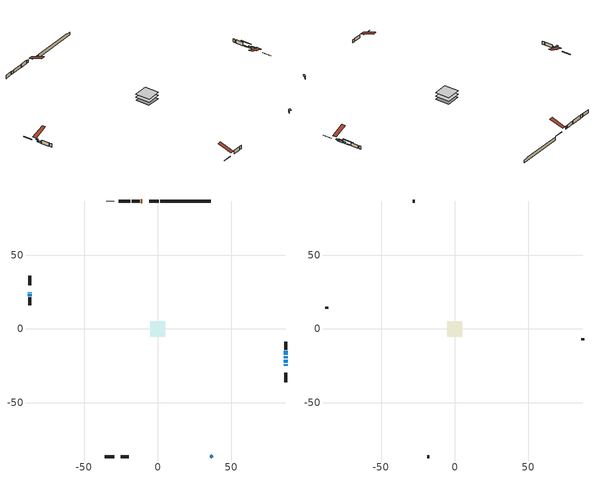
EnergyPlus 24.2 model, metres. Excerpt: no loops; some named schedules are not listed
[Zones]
conditioned space
 floor adiabatic (AdiabaticFloorConstruction): -5.25,-5.25 -5.25,5.25 5.25,5.25 5.25,-5.25 z0.61
 floor foundation (Slab1 construction): -5.12,-5.12 -5.12,5.12 5.12,5.12 5.12,-5.12 z-1.83
 wall outside (RimJoist1 construction): 0.64,86.95 -5.81,86.95 / -36.01,-86.95 -29.56,-86.95 / -86.95,36.01 -86.95,29.56 / 86.95,-36.01 86.95,-29.56 z0.61:0.91
 wall outside (AdiabaticWallConstruction 1): -10.37,86.95 -11.43,86.95 z0.61:2.64
 wall outside (AdiabaticWallConstruction): -86.95,25 -86.95,24.75 / 36.01,-86.95 37.02,-85.94 z0.61:2.64; 86.95,-25 86.95,-23.84 z0.61:1.78; 86.95,-22.91 86.95,-20.93 z0.61:2.08; 86.95,-20 86.95,-18.47 z0.61:1.58; -86.95,23.82 -86.95,22.35 z0.61:1.73; 86.95,-17.54 86.95,-14.9 z0.61:1.02
 wall outside (Wall1 construction): -12.36,86.95 -17.77,86.95 / -25,-86.95 -19.59,-86.95 / -86.95,21.42 -86.95,16.01 / 86.95,-13.97 86.95,-8.56 z0.61:3.05
 wall foundation (FoundationWall1 construction): 1.57,86.95,-1.83 1.57,86.95,0.61 32.57,86.95,0.61 32.57,86.95,0.3 36.01,86.95,0.3 36.01,86.95,-1.83
 wall othersidecoefficients (Wall2 construction): -18.7,86.95 -26.33,86.95 z0.61:3.05
 wall adiabatic (Wall4 construction): -29.6,86.95 -35.09,86.95 z0.61:3.05
 window (WindowConstruction 5): -86.95,25 -86.95,24.75 z0.61:2.64
 window (WindowConstruction): 86.95,-25 86.95,-23.84 z0.61:1.78
 window (WindowConstruction 1): 86.95,-22.91 86.95,-20.93 z0.61:2.08
 window (WindowConstruction 2): 86.95,-20 86.95,-18.47 z0.61:1.58
 window (WindowConstruction 3): 36.01,-86.95 37.02,-85.94 z0.61:2.64
 window (WindowConstruction 4): -86.95,23.82 -86.95,22.35 z0.61:1.73
 window (WindowConstruction 6): 86.95,-17.54 86.95,-14.9 z0.61:1.02
 door (Door): -10.37,86.95 -11.43,86.95 z0.61:2.64
 ceiling adiabatic (AdiabaticFloorConstruction): 5.25,-5.25 5.25,5.25 -5.25,5.25 -5.25,-5.25 z0.61
attic - vented
 floor to conditioned space (Floor1 construction Reversed): -5.25,-5.25 -5.25,5.25 5.25,5.25 5.25,-5.25 z3.05
 wall outside (Wall3 construction): -27.26,86.95 -28.67,86.95 / -18.66,-86.95 -17.26,-86.95 / -86.95,15.08 -86.95,13.67 / 86.95,-7.63 86.95,-6.23 z0.61:3.05
 roof outside (Roof1 construction): -9.44,86.95,3.05 -9.44,76.72,6.46 -6.74,76.72,6.46 -6.74,86.95,3.05; -25.93,-86.95,3.05 -25.93,-76.72,6.46 -28.63,-76.72,6.46 -28.63,-86.95,3.05; -86.95,25.93,3.05 -76.72,25.93,6.46 -76.72,28.63,6.46 -86.95,28.63,3.05; 86.95,-25.93,3.05 76.72,-25.93,6.46 76.72,-28.63,6.46 86.95,-28.63,3.05
shading: -86.95,24.45 -86.95,25.3 -88.17,25.3 -88.17,24.45 z2.94; 86.95,-23.54 86.95,-25.3 88.17,-25.3 88.17,-23.54 z2.08; 86.95,-20.72 86.95,-23.11 87.36,-23.11 87.36,-20.72 z2.28; 86.95,-18.27 86.95,-20.2 87.36,-20.2 87.36,-18.27 z1.78; 37.23,-85.73 35.8,-87.16 36.67,-88.02 38.09,-86.59 z2.94; -86.95,22.15 -86.95,24.02 -87.36,24.02 -87.36,22.15 z1.93; 86.95,-12.26 86.95,-20.18 87.36,-20.18 87.36,-12.26 z3.65
[Building]
Building 1: Terrain=Suburbs
[Site:Location]
Edmonton Intl AP_AB: Latitude {deg}=53.31; Longitude {deg}=-113.58; Time Zone {hr}=-7; Elevation {m}=723; Keep Site Location Information=Yes
[Site:GroundTemperature:Shallow]
-1.56185, -3.61833, -3.78302, -2.80711, 1.11059, 5.01004, 8.39065, 10.5322, 10.7141, 8.97234, 5.67794, 1.89811
[Site:WaterMainsTemperature]
Calculation Method=Schedule; Temperature Schedule=mains temperature schedule
[Material] Roughness=Rough; Thermal Absorptance=0.9
Name | Thickness {m} | Conductivity {W/m-K} | Density {kg/m3} | Specific Heat {J/kg-K} | Solar Absorptance | Visible Absorptance
asphalt or fiberglass shingles | 0.00635 | 0.162714 | 1121.4 | 1465.45 | 0.4 | 0.4
ceiling loosefill ins | 0.169333 | 0.0480833 | 16.02 | 1046.75 | 0.7 | 0.7
ceiling stud and cavity | 0.1397 | 0.0904643 | 65.682 | 1177.47 | 0.7 | 0.7
concrete 4.0 in. | 0.1016 | 1.803125 | 2242.8 | 837.4 | 0.7 | 0.7
concrete 8.0 in. | 0.2032 | 1.803125 | 2242.8 | 837.4 | 0.7 | 0.7
door material | 0.04445 | 0.053851 | 512.64 | 1214.23 | 0.7 | 0.7
exterior vertical ins | 0.0460229 | 0.029427 | 32.04 | 1214.23 | 0.7 | 0.7
floor covering | 0.0127 | 0.0433444 | 54.468 | 1339.84 | 0.6 | 0.6
floor rigid ins; wall rigid ins | 0.512978 | 0.029427 | 32.04 | 1214.23 | 0.7 | 0.7
floor stud and cavity | 0.1397 | 1.75129 | 37.0049 | 1207.88 | 0.7 | 0.7
furniture material conditioned space 1 | 0.1524 | 0.115458 | 640.8 | 1214.23 | 0.6 | 0.6
gypsum board | 0.0127 | 0.160291 | 801 | 837.4 | 0.6 | 0.6
gypsum board 1 | 0.0127 | 0.160291 | 801 | 837.4 | 0.7 | 0.7
osb sheathing 0.5 in. | 0.0127 | 0.115458 | 512.64 | 1214.23 | 0.7 | 0.7
osb sheathing 0.5 in. 1 | 0.0127 | 0.115458 | 512.64 | 1214.23 | 0.4 | 0.4
osb sheathing 0.75 in. | 0.01905 | 0.115458 | 512.64 | 1214.23 | 0.7 | 0.7
osb sheathing 2.0 in. | 0.0508 | 0.115458 | 512.64 | 1214.23 | 0.7 | 0.7
rim joist rigid ins | 0.051816 | 0.029427 | 32.04 | 1214.23 | 0.7 | 0.7
rim joist stud and cavity | 0.0508 | 0.0414166 | 125.044 | 1163.47 | 0.6 | 0.6
wall stud and cavity | 0.1397 | 0.0945631 | 139.0536 | 1170.24 | 0.7 | 0.7
wall stud and cavity 1 | 0.1397 | 0.0982465 | 139.0536 | 1170.24 | 0.7 | 0.7
wall stud and cavity 2 | 0.0889 | 6.1454 | 50.32683 | 1063.81 | 0.6 | 0.6
wall stud and cavity 3 | 0.1397 | 0.0851686 | 139.0536 | 1170.24 | 0.7 | 0.7
wall stud and cavity 4 | 0.0889 | 0.380278 | 52.3479 | 1209.89 | 0.7 | 0.7
wall stud and cavity 5 | 0.0889 | 0.391764 | 83.0341 | 1211.67 | 0.7 | 0.7
wood siding | 0.0254 | 0.102417 | 544.68 | 1172.36 | 0.4 | 0.4
wood siding 1 | 0.00254 | 0.102417 | 544.68 | 1172.36 | 0.4 | 0.4
wood siding 2; wood siding 3; wood siding 4 | 0.0254 | 0.102417 | 544.68 | 1172.36 | 0.7 | 0.7
[WindowMaterial:SimpleGlazingSystem]
Name | U-Factor {W/m2-K} | Solar Heat Gain Coefficient
WindowMaterial | 3.99674 | 0.55
WindowMaterial 1 | 3.29721 | 0.69
WindowMaterial 2 | 4.09157 | 0.55
WindowMaterial 3 | 4.37603 | 0.67
WindowMaterial 4 | 3.957 | 0.55
WindowMaterial 5 | 3.33639 | 0.51
WindowMaterial 6 | 5.54627 | 0.48
[Construction]
AdiabaticFloorConstruction: floor stud and cavity, floor rigid ins, osb sheathing 0.75 in., floor covering
AdiabaticWallConstruction: wood siding 3, wall rigid ins, wall stud and cavity 4, gypsum board
AdiabaticWallConstruction 1: wood siding 4, wall rigid ins, wall stud and cavity 4, gypsum board
Door: door material
Floor1 construction Reversed: gypsum board, ceiling stud and cavity, ceiling loosefill ins
FoundationWall1 construction: concrete 8.0 in., gypsum board 1
furniture construction conditioned space 1: furniture material conditioned space 1
PartitionWallConstruction: gypsum board, wall stud and cavity 5, gypsum board
RimJoist1 construction: wood siding 2, rim joist rigid ins, osb sheathing 2.0 in., rim joist stud and cavity
Roof1 construction: asphalt or fiberglass shingles
Slab1 construction: concrete 4.0 in.
Wall1 construction: wood siding, osb sheathing 0.5 in., wall stud and cavity, gypsum board
Wall2 construction: osb sheathing 0.5 in. 1, wall stud and cavity 1, gypsum board
Wall3 construction: wood siding 1, wall stud and cavity 2
Wall4 construction: osb sheathing 0.5 in. 1, wall stud and cavity 3, gypsum board
WindowConstruction: WindowMaterial
WindowConstruction 1: WindowMaterial 1
WindowConstruction 2: WindowMaterial 2
WindowConstruction 3: WindowMaterial 3
WindowConstruction 4: WindowMaterial 4
WindowConstruction 5: WindowMaterial 5
WindowConstruction 6: WindowMaterial 6
[Zone] Multiplier=1; Part of Total Floor Area=Yes
Name | Volume {m3}
attic - vented | 61.0537
conditioned space | 549.1
[Space]
Name | Zone | Volume {m3}
attic - vented 1 | attic - vented | 61.0537
conditioned space 1 | conditioned space | 549.1
[ZoneInfiltration:EffectiveLeakageArea]
infil attic - vented 1: Zone or Space=attic - vented 1; Schedule=Always On Discrete; Effective Air Leakage Area {cm2}=3836.52; Stack Coefficient=0.000406672; Wind Coefficient=1.36252e-05
[ZoneMixing]
whole house fan mix: Zone or Space=attic - vented; Schedule=Always On Continuous; Design Flow Rate Calculation Method=Flow/Zone; Design Flow Rate {m3/s}=0; Source Zone or Space=conditioned space
[SurfaceProperty:ExposedFoundationPerimeter]
Slab1: Exposed Perimeter Calculation Method=TotalExposedPerimeter; Total Exposed Perimeter {m}=34.442
[SurfaceProperty:OtherSideCoefficients]
other non-freezing space: Combined Convective/Radiative Film Coefficient {W/m2-K}=8.35; Constant Temperature Coefficient=1; External Dry-Bulb Temperature Coefficient=0; Ground Temperature Coefficient=0; Wind Speed Coefficient=0; Zone Air Temperature Coefficient=0; Constant Temperature Schedule=other non-freezing space; Previous Other Side Temperature Coefficient=0
[InternalMass] Zone or ZoneList=conditioned space; Space or SpaceList=conditioned space 1
Name | Construction | Surface Area {m2}
furniture mass conditioned space 1 | furniture construction conditioned space 1 | 86.12
partition wall mass | PartitionWallConstruction | 215.3
[Lights]
interior lighting: Zone or ZoneList or Space or SpaceList=conditioned space 1; Schedule=interior lighting schedule; Design Level Calculation Method=LightingLevel; Lighting Level {W}=343.2; Return Air Fraction=0; Fraction Radiant=0.6; Fraction Visible=0.2; Fraction Replaceable=1
[People]
occupants: Zone or ZoneList or Space or SpaceList=conditioned space 1; Number of People Schedule=occupants schedule; Number of People Calculation Method=People; Number of People=3; Fraction Radiant=0.314171; Sensible Heat Fraction=0.56303; Activity Level Schedule=occupants activity schedule; Carbon Dioxide Generation Rate {m3/s-W}=0; Enable ASHRAE 55 Comfort Warnings=No; Mean Radiant Temperature Calculation Type=EnclosureAveraged
[ElectricEquipment] Zone or ZoneList or Space or SpaceList=conditioned space 1; Design Level Calculation Method=EquipmentLevel
Name | Schedule | Design Level {W} | Fraction Latent | Fraction Radiant | Fraction Lost
clothes dryer | clothes dryer schedule | 140.772 | 0.015 | 0.081 | 0.85
clothes washer | clothes washer schedule | 32.1985 | 0.03 | 0.162 | 0.7
cooking range | cooking range schedule | 208.969 | 0.08 | 0.432 | 0.2
dishwasher | dishwasher schedule | 66.8632 | 0.3 | 0.18 | 0.4
fridge | fridge schedule | 72.9452 | 0 | 0.6 | 0
mech vent bath fan 0 | mech vent bath fan 0 schedule | 50.2 | 0 | 0 | 1
mech vent bath fan 1 | mech vent bath fan 1 schedule | 50.2 | 0 | 0 | 1
mech vent house fan | mech vent house fan schedule | 0 | 0 | 0 | 1
mech vent house fan cfis | mech vent house fan cfis schedule | 0 | 0 | 0 | 0
mech vent range fan 0 | mech vent range fan 0 schedule | 57 | 0 | 0 | 1
misc plug loads | misc plug loads schedule | 494.7 | 0.045 | 0.513 | 0.1
whole house fan | Always On Discrete | 0 | 0 | 0 | 1
[OtherEquipment] Zone or ZoneList or Space or SpaceList=conditioned space 1; Design Level Calculation Method=EquipmentLevel
Name | Fuel Type | Schedule | Design Level {W} | Fraction Latent | Fraction Radiant | Fraction Lost
clothes dryer 1 | Electricity | clothes dryer schedule | 0 | 0.015 | 0.081 | 0.85
cooking range 1 | Electricity | cooking range schedule | 0 | 0.08 | 0.432 | 0.2
general water use latent | None | general water use schedule | 59.3978 | 1 | 0 | 0
general water use sensible | None | general water use schedule | -58.539 | 0 | 0.6 | 0
mech vent house fan latent load | None | Always On Discrete | 0 | 1 | 0 | 0
mech vent house fan sensible load | None | Always On Discrete | 0 | 0 | 0 | 0
water heater energy adjustment1 | NaturalGas | Always On Discrete | 0.01 | 0 | 0 | 1
[ZoneInfiltration:DesignFlowRate] Zone or ZoneList or Space or SpaceList=conditioned space 1; Schedule=Always On Discrete; Design Flow Rate Calculation Method=Flow/Zone; Design Flow Rate {m3/s}=0
infil flow; natural vent flow; whole house fan flow
[AvailabilityManager:Scheduled]
central ac and furnace airloop Availability Manager: Schedule=Always On Discrete
[Foundation:Kiva]
Foundation Kiva 1: Initial Indoor Air Temperature {C}=18; Wall Height Above Grade {m}=0.609996; Wall Depth Below Slab {m}=0.2032; Custom Block Material Name 1=exterior vertical ins; Custom Block Depth 1 {m}=2.43998; Custom Block X Position 1 {m}=0.2159; Custom Block Z Position 1 {m}=0
[Foundation:Kiva:Settings]
Soil Conductivity {W/m-K}=0.849921; Soil Density {kg/m3}=1842.3; Soil Specific Heat {J/kg-K}=418.7; Ground Solar Absorptivity=0.9; Ground Thermal Absorptivity=0.9; Ground Surface Roughness {m}=0.03; Far-Field Width {m}=40; Deep-Ground Boundary Condition=ZeroFlux; Deep-Ground Depth {m}=40; Minimum Cell Dimension {m}=0.2; Maximum Cell Growth Coefficient=3; Simulation Timestep=Timestep
[Exterior:Lights]
exterior lighting: Schedule=exterior lighting schedule; Design Level {W}=75.6
[EnergyManagementSystem:GlobalVariable]
central_ac_and_furnace_airloop_Fan_RTF
infil_program_Qfan
infil_program_Qinf
natural_vent_program_Qnv
natural_vent_program_Qwhf
[EnergyManagementSystem:Sensor]
Name | Output:Variable or Output:Meter Index Key | Output:Variable or Output:Meter
airflow_gain | infil flow | Infiltration Sensible Heat Gain Energy
airflow_gain_1 | natural vent flow | Infiltration Sensible Heat Gain Energy
airflow_gain_2 | whole house fan flow | Infiltration Sensible Heat Gain Energy
airflow_loss | infil flow | Infiltration Sensible Heat Loss Energy
airflow_loss_1 | natural vent flow | Infiltration Sensible Heat Loss Energy
airflow_loss_2 | whole house fan flow | Infiltration Sensible Heat Loss Energy
clg_load_cond |  | Cooling:EnergyTransfer:Zone:CONDITIONED SPACE
clg_sp_s; clg_sp_s_1 | cooling setpoint | Schedule Value
clothes_dryer_exhaust_0_sch_s | clothes dryer exhaust 0 schedule | Schedule Value
cool_season | cooling season schedule | Schedule Value
htg_load_cond |  | Heating:EnergyTransfer:Zone:CONDITIONED SPACE
htg_sp_s; htg_sp_s_1 | heating setpoint | Schedule Value
ig_ee_conv | clothes dryer | Electric Equipment Convective Heating Energy
ig_ee_conv_2 | cooking range | Electric Equipment Convective Heating Energy
ig_ee_conv_4 | fridge | Electric Equipment Convective Heating Energy
ig_ee_conv_5 | misc plug loads | Electric Equipment Convective Heating Energy
ig_ee_conv_6 | whole house fan | Electric Equipment Convective Heating Energy
ig_ee_rad | clothes dryer | Electric Equipment Radiant Heating Energy
ig_ee_rad_2 | cooking range | Electric Equipment Radiant Heating Energy
ig_ee_rad_4 | fridge | Electric Equipment Radiant Heating Energy
ig_ee_rad_5 | misc plug loads | Electric Equipment Radiant Heating Energy
ig_ee_rad_6 | whole house fan | Electric Equipment Radiant Heating Energy
ig_lgt_conv | interior lighting | Lights Convective Heating Energy
ig_lgt_rad | interior lighting | Lights Radiant Heating Energy
ig_lgt_vis | interior lighting | Lights Visible Radiation Heating Energy
ig_oe_conv | clothes dryer 1 | Other Equipment Convective Heating Energy
ig_oe_conv_1 | cooking range 1 | Other Equipment Convective Heating Energy
ig_oe_conv_2 | general water use latent | Other Equipment Convective Heating Energy
ig_oe_conv_3 | general water use sensible | Other Equipment Convective Heating Energy
ig_oe_conv_4 | water heater energy adjustment1 | Other Equipment Convective Heating Energy
ig_oe_rad | clothes dryer 1 | Other Equipment Radiant Heating Energy
ig_oe_rad_1 | cooking range 1 | Other Equipment Radiant Heating Energy
ig_oe_rad_2 | general water use latent | Other Equipment Radiant Heating Energy
ig_oe_rad_3 | general water use sensible | Other Equipment Radiant Heating Energy
ig_oe_rad_4 | water heater energy adjustment1 | Other Equipment Radiant Heating Energy
ig_ppl_conv | occupants | People Convective Heating Energy
ig_ppl_rad | occupants | People Radiant Heating Energy
im_conv | furniture mass conditioned space 1 | Surface Inside Face Convection Heat Gain Energy
im_conv_1 | partition wall mass | Surface Inside Face Convection Heat Gain Energy
im_ig | furniture mass conditioned space 1 | Surface Inside Face Internal Gains Radiation Heat Gain Energy
im_ig_1 | partition wall mass | Surface Inside Face Internal Gains Radiation Heat Gain Energy
im_lgt | furniture mass conditioned space 1 | Surface Inside Face Lights Radiation Heat Gain Energy
im_lgt_1 | partition wall mass | Surface Inside Face Lights Radiation Heat Gain Energy
im_sol | furniture mass conditioned space 1 | Surface Inside Face Solar Radiation Heat Gain Energy
im_sol_1 | partition wall mass | Surface Inside Face Solar Radiation Heat Gain Energy
im_surf | furniture mass conditioned space 1 | Surface Inside Face Net Surface Thermal Radiation Heat Gain Energy
im_surf_1 | partition wall mass | Surface Inside Face Net Surface Thermal Radiation Heat Gain Energy
mech_vent_bath_fan_0_sch_s | mech vent bath fan 0 schedule | Schedule Value
mech_vent_bath_fan_1_sch_s | mech vent bath fan 1 schedule | Schedule Value
mech_vent_range_fan_0_sch_s | mech vent range fan 0 schedule | Schedule Value
mv_conv | mech vent bath fan 0 | Electric Equipment Convective Heating Energy
mv_conv_1 | mech vent bath fan 1 | Electric Equipment Convective Heating Energy
mv_conv_2 | mech vent house fan | Electric Equipment Convective Heating Energy
mv_conv_3 | mech vent house fan cfis | Electric Equipment Convective Heating Energy
mv_conv_4 | mech vent range fan 0 | Electric Equipment Convective Heating Energy
mv_conv_5 | mech vent house fan latent load | Other Equipment Convective Heating Energy
mv_conv_6 | mech vent house fan sensible load | Other Equipment Convective Heating Energy
mv_rad | mech vent bath fan 0 | Electric Equipment Radiant Heating Energy
mv_rad_1 | mech vent bath fan 1 | Electric Equipment Radiant Heating Energy
mv_rad_2 | mech vent house fan | Electric Equipment Radiant Heating Energy
mv_rad_3 | mech vent house fan cfis | Electric Equipment Radiant Heating Energy
mv_rad_4 | mech vent range fan 0 | Electric Equipment Radiant Heating Energy
mv_rad_5 | mech vent house fan latent load | Other Equipment Radiant Heating Energy
mv_rad_6 | mech vent house fan sensible load | Other Equipment Radiant Heating Energy
natural_vent_s | natural vent schedule | Schedule Value
oa_temp |  | Site Outdoor Air Drybulb Temperature
out_pb_s |  | Site Outdoor Air Barometric Pressure
out_wt_s |  | Site Outdoor Air Humidity Ratio
site_vw_s |  | Site Wind Speed
ss_back_out | Window1 | Surface Window Shortwave from Zone Back Out Window Heat Transfer Rate
ss_back_out_1 | Window2 | Surface Window Shortwave from Zone Back Out Window Heat Transfer Rate
ss_back_out_2 | Window3 | Surface Window Shortwave from Zone Back Out Window Heat Transfer Rate
ss_back_out_3 | Window4 | Surface Window Shortwave from Zone Back Out Window Heat Transfer Rate
ss_back_out_4 | Window5 | Surface Window Shortwave from Zone Back Out Window Heat Transfer Rate
ss_back_out_5 | Window6 | Surface Window Shortwave from Zone Back Out Window Heat Transfer Rate
ss_back_out_6 | Window7 | Surface Window Shortwave from Zone Back Out Window Heat Transfer Rate
ss_conv | Door1 | Surface Inside Face Convection Heat Gain Energy
ss_conv_1 | Window1 | Surface Inside Face Convection Heat Gain Energy
ss_conv_2 | Window2 | Surface Inside Face Convection Heat Gain Energy
ss_conv_3 | Window3 | Surface Inside Face Convection Heat Gain Energy
ss_conv_4 | Window4 | Surface Inside Face Convection Heat Gain Energy
ss_conv_5 | Window5 | Surface Inside Face Convection Heat Gain Energy
ss_conv_6 | Window6 | Surface Inside Face Convection Heat Gain Energy
ss_conv_7 | Window7 | Surface Inside Face Convection Heat Gain Energy
ss_ig | Door1 | Surface Inside Face Internal Gains Radiation Heat Gain Energy
ss_ig_1 | Window1 | Surface Inside Face Internal Gains Radiation Heat Gain Energy
ss_ig_2 | Window2 | Surface Inside Face Internal Gains Radiation Heat Gain Energy
ss_ig_3 | Window3 | Surface Inside Face Internal Gains Radiation Heat Gain Energy
ss_ig_4 | Window4 | Surface Inside Face Internal Gains Radiation Heat Gain Energy
ss_ig_5 | Window5 | Surface Inside Face Internal Gains Radiation Heat Gain Energy
ss_ig_6 | Window6 | Surface Inside Face Internal Gains Radiation Heat Gain Energy
ss_ig_7 | Window7 | Surface Inside Face Internal Gains Radiation Heat Gain Energy
ss_lgt | Door1 | Surface Inside Face Lights Radiation Heat Gain Energy
ss_sol | Door1 | Surface Inside Face Solar Radiation Heat Gain Energy
ss_surf | Door1 | Surface Inside Face Net Surface Thermal Radiation Heat Gain Energy
ss_surf_1 | Window1 | Surface Inside Face Net Surface Thermal Radiation Heat Gain Energy
ss_surf_2 | Window2 | Surface Inside Face Net Surface Thermal Radiation Heat Gain Energy
ss_surf_3 | Window3 | Surface Inside Face Net Surface Thermal Radiation Heat Gain Energy
ss_surf_4 | Window4 | Surface Inside Face Net Surface Thermal Radiation Heat Gain Energy
ss_surf_5 | Window5 | Surface Inside Face Net Surface Thermal Radiation Heat Gain Energy
ss_surf_6 | Window6 | Surface Inside Face Net Surface Thermal Radiation Heat Gain Energy
ss_surf_7 | Window7 | Surface Inside Face Net Surface Thermal Radiation Heat Gain Energy
ss_trans_in | Window1 | Surface Window Transmitted Solar Radiation Rate
ss_trans_in_1 | Window2 | Surface Window Transmitted Solar Radiation Rate
ss_trans_in_2 | Window3 | Surface Window Transmitted Solar Radiation Rate
ss_trans_in_3 | Window4 | Surface Window Transmitted Solar Radiation Rate
ss_trans_in_4 | Window5 | Surface Window Transmitted Solar Radiation Rate
ss_trans_in_5 | Window6 | Surface Window Transmitted Solar Radiation Rate
ss_trans_in_6 | Window7 | Surface Window Transmitted Solar Radiation Rate
ss_trans_out | Window1 | Surface Inside Face Initial Transmitted Diffuse Transmitted Out Window Solar Radiation Rate
ss_trans_out_1 | Window2 | Surface Inside Face Initial Transmitted Diffuse Transmitted Out Window Solar Radiation Rate
ss_trans_out_2 | Window3 | Surface Inside Face Initial Transmitted Diffuse Transmitted Out Window Solar Radiation Rate
ss_trans_out_3 | Window4 | Surface Inside Face Initial Transmitted Diffuse Transmitted Out Window Solar Radiation Rate
ss_trans_out_4 | Window5 | Surface Inside Face Initial Transmitted Diffuse Transmitted Out Window Solar Radiation Rate
ss_trans_out_5 | Window6 | Surface Inside Face Initial Transmitted Diffuse Transmitted Out Window Solar Radiation Rate
ss_trans_out_6 | Window7 | Surface Inside Face Initial Transmitted Diffuse Transmitted Out Window Solar Radiation Rate
s_conv | Floor1 | Surface Inside Face Convection Heat Gain Energy
s_conv_1 | FoundationWall1 | Surface Inside Face Convection Heat Gain Energy
s_conv_10 | Wall1:180 | Surface Inside Face Convection Heat Gain Energy
s_conv_11 | Wall1:270 | Surface Inside Face Convection Heat Gain Energy
s_conv_12 | Wall1:90 | Surface Inside Face Convection Heat Gain Energy
s_conv_13 | Wall2 | Surface Inside Face Convection Heat Gain Energy
s_conv_14 | Wall4 | Surface Inside Face Convection Heat Gain Energy
s_conv_2 | inferred conditioned ceiling | Surface Inside Face Convection Heat Gain Energy
s_conv_3 | inferred conditioned floor | Surface Inside Face Convection Heat Gain Energy
s_conv_4 | RimJoist1:0 | Surface Inside Face Convection Heat Gain Energy
s_conv_5 | RimJoist1:180 | Surface Inside Face Convection Heat Gain Energy
s_conv_6 | RimJoist1:270 | Surface Inside Face Convection Heat Gain Energy
s_conv_7 | RimJoist1:90 | Surface Inside Face Convection Heat Gain Energy
s_conv_8 | Slab1 | Surface Inside Face Convection Heat Gain Energy
s_conv_9 | Wall1:0 | Surface Inside Face Convection Heat Gain Energy
s_ig | Floor1 | Surface Inside Face Internal Gains Radiation Heat Gain Energy
s_ig_1 | FoundationWall1 | Surface Inside Face Internal Gains Radiation Heat Gain Energy
s_ig_10 | Wall1:180 | Surface Inside Face Internal Gains Radiation Heat Gain Energy
s_ig_11 | Wall1:270 | Surface Inside Face Internal Gains Radiation Heat Gain Energy
s_ig_12 | Wall1:90 | Surface Inside Face Internal Gains Radiation Heat Gain Energy
s_ig_13 | Wall2 | Surface Inside Face Internal Gains Radiation Heat Gain Energy
s_ig_14 | Wall4 | Surface Inside Face Internal Gains Radiation Heat Gain Energy
s_ig_2 | inferred conditioned ceiling | Surface Inside Face Internal Gains Radiation Heat Gain Energy
s_ig_3 | inferred conditioned floor | Surface Inside Face Internal Gains Radiation Heat Gain Energy
s_ig_4 | RimJoist1:0 | Surface Inside Face Internal Gains Radiation Heat Gain Energy
s_ig_5 | RimJoist1:180 | Surface Inside Face Internal Gains Radiation Heat Gain Energy
s_ig_6 | RimJoist1:270 | Surface Inside Face Internal Gains Radiation Heat Gain Energy
s_ig_7 | RimJoist1:90 | Surface Inside Face Internal Gains Radiation Heat Gain Energy
s_ig_8 | Slab1 | Surface Inside Face Internal Gains Radiation Heat Gain Energy
s_ig_9 | Wall1:0 | Surface Inside Face Internal Gains Radiation Heat Gain Energy
s_lgt | Floor1 | Surface Inside Face Lights Radiation Heat Gain Energy
s_lgt_1 | FoundationWall1 | Surface Inside Face Lights Radiation Heat Gain Energy
s_lgt_10 | Wall1:180 | Surface Inside Face Lights Radiation Heat Gain Energy
s_lgt_11 | Wall1:270 | Surface Inside Face Lights Radiation Heat Gain Energy
s_lgt_12 | Wall1:90 | Surface Inside Face Lights Radiation Heat Gain Energy
s_lgt_13 | Wall2 | Surface Inside Face Lights Radiation Heat Gain Energy
s_lgt_14 | Wall4 | Surface Inside Face Lights Radiation Heat Gain Energy
s_lgt_2 | inferred conditioned ceiling | Surface Inside Face Lights Radiation Heat Gain Energy
s_lgt_3 | inferred conditioned floor | Surface Inside Face Lights Radiation Heat Gain Energy
s_lgt_4 | RimJoist1:0 | Surface Inside Face Lights Radiation Heat Gain Energy
s_lgt_5 | RimJoist1:180 | Surface Inside Face Lights Radiation Heat Gain Energy
s_lgt_6 | RimJoist1:270 | Surface Inside Face Lights Radiation Heat Gain Energy
s_lgt_7 | RimJoist1:90 | Surface Inside Face Lights Radiation Heat Gain Energy
s_lgt_8 | Slab1 | Surface Inside Face Lights Radiation Heat Gain Energy
s_lgt_9 | Wall1:0 | Surface Inside Face Lights Radiation Heat Gain Energy
s_sol | Floor1 | Surface Inside Face Solar Radiation Heat Gain Energy
s_sol_1 | FoundationWall1 | Surface Inside Face Solar Radiation Heat Gain Energy
s_sol_10 | Wall1:180 | Surface Inside Face Solar Radiation Heat Gain Energy
s_sol_11 | Wall1:270 | Surface Inside Face Solar Radiation Heat Gain Energy
s_sol_12 | Wall1:90 | Surface Inside Face Solar Radiation Heat Gain Energy
